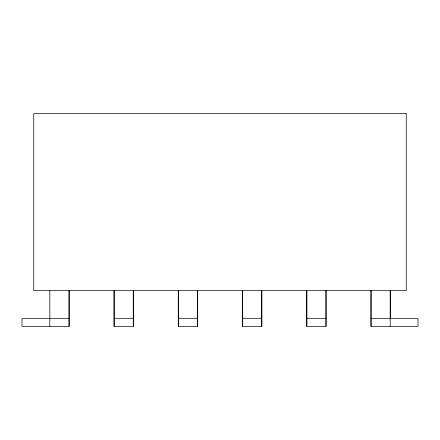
<?xml version="1.0" encoding="UTF-8"?>
<svg xmlns="http://www.w3.org/2000/svg" width="440" height="440" viewBox="0 0 440 440"><rect width="100%" height="100%" fill="white"/><g stroke="black" fill="none" stroke-linecap="round" stroke-linejoin="round"><path stroke-width="0.66" d="M69.036 318.62L22 318.62L22 326.332L69.163 326.332L69.163 290.68M114.048 318.62L133.265 318.62M178.277 318.62L197.494 318.62M242.506 318.62L261.723 318.62M306.735 318.62L325.952 318.62M370.964 318.62L418 318.62L418 326.332L370.964 326.332L370.964 290.68M390.313 290.68L390.313 318.791M390.187 290.68L390.187 326.332M371.091 290.68L371.091 326.332M326.079 290.68L326.079 326.332L306.735 326.332L306.735 290.68M325.952 290.68L325.952 326.332M306.861 290.68L306.861 326.332M261.85 290.68L261.85 326.332L242.506 326.332L242.506 290.68M261.723 290.68L261.723 326.332M242.632 290.68L242.632 326.332M197.621 290.68L197.621 326.332L178.277 326.332L178.277 290.68M197.494 290.68L197.494 326.332M178.404 290.68L178.404 326.332M133.392 290.68L133.392 326.332L114.048 326.332L114.048 290.68M133.265 290.68L133.265 326.332M114.175 290.68L114.175 326.332M69.036 290.68L69.036 326.332M49.813 290.68L49.813 326.332M406.241 113.669L33.759 113.669L33.759 290.68L406.241 290.68L406.241 113.669"/></g></svg>
